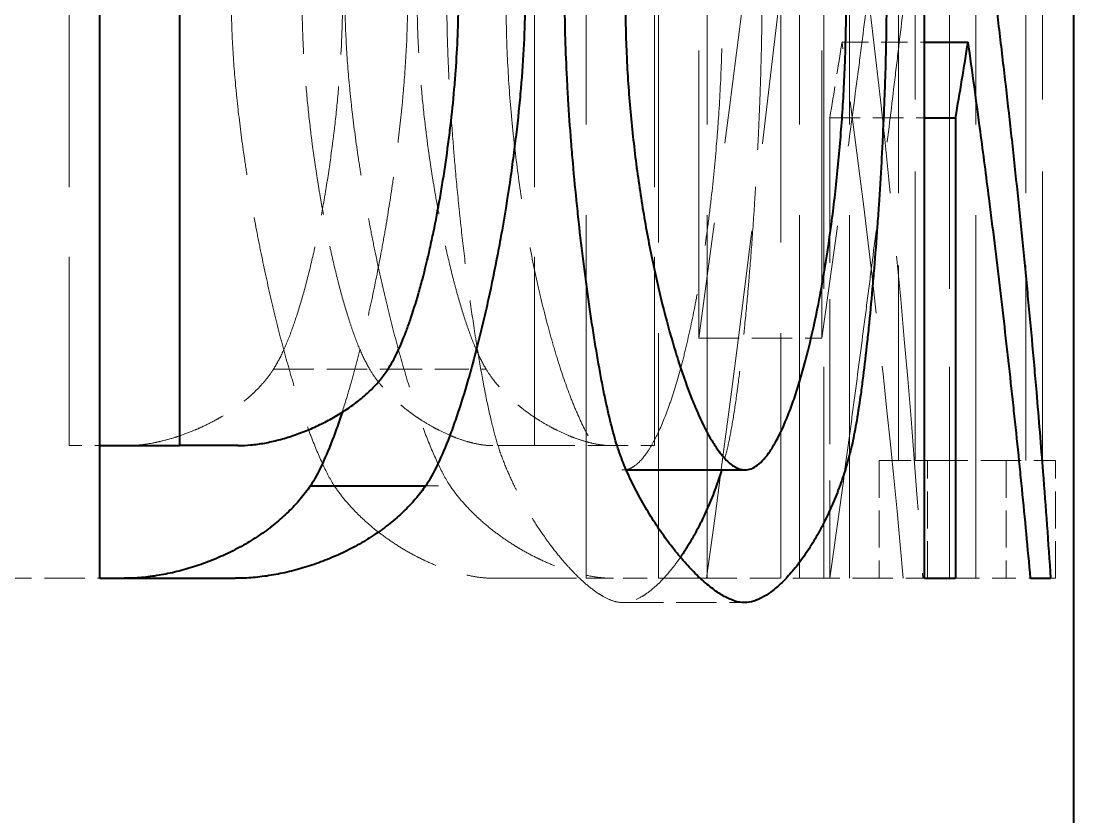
# Model space of a CAD drawing. Header units: millimetres. Extents: x 0 to 51860, y 0 to 5940.
# Drawn here: x 6118.47 to 6126.68, y 1720.34 to 1726.55 of the extents above; entities that cross this region are included whole.
import ezdxf

# ---------------------------------------------------------------- set-up
doc = ezdxf.new("R2010")
doc.units = ezdxf.units.MM
doc.header["$LTSCALE"] = 10
doc.linetypes.add('DASHED', pattern=[0.2067, 0.1654, -0.0413])
doc.layers.add('가려진 것(ISO)', color=2, linetype='DASHED', lineweight=18)
doc.layers.add('가시적인 것(ISO)', color=3, linetype='Continuous', lineweight=40)

msp = doc.modelspace()

# ---------------------------------------------------------------- linework, layer by layer
at = {"layer": '가려진 것(ISO)', "ltscale": 1.714127}
for p, q in [((6122.8762, 1722.2034), (6122.8762, 1731.2034)), ((6123.4399, 1731.2034), (6123.4399, 1722.2034)), ((6123.8193, 1722.2034), (6123.8193, 1731.2034)), ((6124.3944, 1731.2034), (6124.3944, 1722.2034)), ((6124.539, 1722.2034), (6124.539, 1731.2034)), ((6124.9315, 1722.2034), (6124.9315, 1731.2034)), ((6125.9162, 1722.2034), (6125.9162, 1731.2034))]:
    msp.add_line(p, q, dxfattribs=at)
at = {"layer": '가려진 것(ISO)', "ltscale": 1.357112}
for p, q in [((6123.7544, 1724.0778), (6123.7544, 1731.2034)), ((6124.7153, 1724.0778), (6124.7153, 1731.2034))]:
    msp.add_line(p, q, dxfattribs=at)
at = {"layer": '가려진 것(ISO)', "ltscale": 1.364058}
for p, q in [((6125.3123, 1730.2844), (6125.3123, 1723.1223)), ((6125.4416, 1723.1223), (6125.4416, 1730.2844)), ((6126.3048, 1730.2844), (6126.3048, 1723.1223)), ((6126.4368, 1723.1223), (6126.4368, 1730.2844))]:
    msp.add_line(p, q, dxfattribs=at)
at = {"layer": '가려진 것(ISO)', "ltscale": 1.319605}
for p, q in [((6118.842, 1730.1677), (6118.842, 1723.239)), ((6122.4732, 1730.1677), (6122.4732, 1723.239)), ((6123.4081, 1730.1677), (6123.4081, 1723.239))]:
    msp.add_line(p, q, dxfattribs=at)
at = {"layer": '가려진 것(ISO)', "ltscale": 1.477969}
for p, q in [((6124.7294, 1729.9635), (6124.7294, 1722.2034)), ((6125.7101, 1729.9635), (6125.7101, 1722.2034))]:
    msp.add_line(p, q, dxfattribs=at)
at = {"layer": '가려진 것(ISO)', "ltscale": 0.124602}
msp.add_line((6124.8718, 1726.3898), (6125.5158, 1726.3898), dxfattribs=at)
at = {"layer": '가려진 것(ISO)', "ltscale": 0.684757}
msp.add_line((6124.7763, 1725.799), (6124.7763, 1722.2034), dxfattribs=at)
at = {"layer": '가려진 것(ISO)', "ltscale": 0.143387}
msp.add_line((6124.7763, 1725.799), (6125.5158, 1725.799), dxfattribs=at)
at = {"layer": '가려진 것(ISO)', "ltscale": 0.19037}
for p, q in [((6123.7544, 1724.0778), (6124.7153, 1724.0778)), ((6120.437, 1723.8371), (6121.3305, 1723.8371)), ((6122.4732, 1723.239), (6123.4081, 1723.239)), ((6125.5394, 1723.1223), (6126.5366, 1723.1223)), ((6118.2342, 1722.2034), (6119.0831, 1722.2034)), ((6124.539, 1722.2034), (6125.5158, 1722.2034)), ((6123.1633, 1722.0138), (6124.1122, 1722.0138))]:
    msp.add_line(p, q, dxfattribs=at)
at = {"layer": '가려진 것(ISO)', "ltscale": 0.160193}
msp.add_line((6121.3305, 1723.8371), (6122.0953, 1723.8371), dxfattribs=at)
at = {"layer": '가려진 것(ISO)', "ltscale": 0.053209}
msp.add_line((6118.842, 1723.239), (6119.0831, 1723.239), dxfattribs=at)
at = {"layer": '가려진 것(ISO)', "ltscale": 0.170091}
msp.add_line((6122.4732, 1723.239), (6122.1485, 1723.239), dxfattribs=at)
at = {"layer": '가려진 것(ISO)', "ltscale": 0.174935}
for p, q in [((6125.1626, 1723.1223), (6125.1626, 1722.2034)), ((6125.5394, 1722.2034), (6125.5394, 1723.1223)), ((6126.152, 1723.1223), (6126.152, 1722.2034)), ((6126.5366, 1722.2034), (6126.5366, 1723.1223))]:
    msp.add_line(p, q, dxfattribs=at)
at = {"layer": '가려진 것(ISO)', "ltscale": 0.21366}
for p, q in [((6125.3123, 1723.1223), (6125.1626, 1723.1223)), ((6125.5394, 1723.1223), (6125.4416, 1723.1223))]:
    msp.add_line(p, q, dxfattribs=at)
at = {"layer": '가려진 것(ISO)', "ltscale": 0.024719}
msp.add_line((6125.3123, 1723.1223), (6125.4416, 1723.1223), dxfattribs=at)
at = {"layer": '가려진 것(ISO)', "ltscale": 0.004635}
msp.add_line((6123.1656, 1723.0494), (6123.1891, 1723.0494), dxfattribs=at)
at = {"layer": '가려진 것(ISO)', "ltscale": 0.039934}
msp.add_line((6121.6246, 1722.9254), (6121.8144, 1722.9254), dxfattribs=at)
at = {"layer": '가려진 것(ISO)', "ltscale": 0.386574}
msp.add_line((6122.1618, 1722.2034), (6122.8762, 1722.2034), dxfattribs=at)
at = {"layer": '가려진 것(ISO)', "ltscale": 0.113745}
msp.add_line((6122.8762, 1722.2034), (6123.4399, 1722.2034), dxfattribs=at)
at = {"layer": '가려진 것(ISO)', "ltscale": 0.250421}
msp.add_line((6123.4399, 1722.2034), (6123.8153, 1722.2034), dxfattribs=at)
at = {"layer": '가려진 것(ISO)', "ltscale": 0.143162}
msp.add_line((6123.8153, 1722.2034), (6124.539, 1722.2034), dxfattribs=at)
at = {"layer": '가려진 것(ISO)', "ltscale": 0.112081}
msp.add_line((6125.7579, 1722.2034), (6126.3429, 1722.2034), dxfattribs=at)
at = {"layer": '가려진 것(ISO)', "ltscale": 0.007082}
msp.add_line((6126.499, 1722.2034), (6126.5366, 1722.2034), dxfattribs=at)
at = {"layer": '가려진 것(ISO)', "ltscale": 0.149135}
msp.add_ellipse((6012.6252, 1726.0944), major_axis=(111.6771, 23.7974), ratio=0.740887, start_param=5.999697, end_param=6.006559, dxfattribs=at)
at = {"layer": '가려진 것(ISO)', "ltscale": 1.516449}
msp.add_open_spline([(6124.6143, 1731.2034), (6124.3692, 1728.8282), (6124.0823, 1726.453), (6123.7544, 1724.0778)], degree=3, dxfattribs=at)
at = {"layer": '가려진 것(ISO)', "ltscale": 1.522627}
msp.add_open_spline([(6125.5927, 1731.2034), (6125.5718, 1731.0055), (6125.5296, 1730.6096), (6125.4753, 1730.1147), (6125.4198, 1729.6199), (6125.3746, 1729.224), (6125.317, 1728.7292), (6125.27, 1728.3333), (6125.2101, 1727.8385), (6125.1614, 1727.4426), (6125.0993, 1726.9478), (6125.0488, 1726.5519), (6124.9717, 1725.9581), (6124.8666, 1725.1664), (6124.7711, 1724.4736), (6124.7153, 1724.0778)], degree=3, knots=[0, 0, 0, 0, 0.0666216, 0.1332431, 0.1665539, 0.2331755, 0.2664863, 0.3331078, 0.3664186, 0.4330402, 0.466351, 0.5329725, 0.5662833, 0.6662157, 0.7994588, 0.7994588, 0.7994588, 0.7994588], dxfattribs=at)
at = {"layer": '가려진 것(ISO)', "ltscale": 1.654386}
msp.add_open_spline([(6123.8153, 1722.2034), (6124.1699, 1724.7901), (6124.475, 1727.3768), (6124.7294, 1729.9635)], degree=3, dxfattribs=at)
at = {"layer": '가려진 것(ISO)', "ltscale": 1.66122}
msp.add_open_spline([(6124.7774, 1722.2034), (6124.8051, 1722.4011), (6124.8598, 1722.7965), (6124.9267, 1723.2908), (6124.9925, 1723.7851), (6125.0443, 1724.1805), (6125.1079, 1724.6748), (6125.1578, 1725.0702), (6125.2192, 1725.5645), (6125.2674, 1725.9599), (6125.3265, 1726.4542), (6125.3729, 1726.8496), (6125.4298, 1727.3438), (6125.4744, 1727.7393), (6125.5369, 1728.3049), (6125.6132, 1729.0134), (6125.676, 1729.623), (6125.7101, 1729.9635)], degree=3, knots=[0, 0, 0, 0, 0.0666667, 0.1333333, 0.1666667, 0.2333333, 0.2666667, 0.3333333, 0.3666667, 0.4333333, 0.4666667, 0.5333333, 0.5666667, 0.6333333, 0.6666667, 0.7574077, 0.872223, 0.872223, 0.872223, 0.872223], dxfattribs=at)
at = {"layer": '가려진 것(ISO)', "ltscale": 1.201057}
msp.add_open_spline([(6125.0228, 1727.1847), (6125.2328, 1725.5243), (6125.3929, 1723.8638), (6125.5026, 1722.2034)], degree=3, dxfattribs=at)
at = {"layer": '가려진 것(ISO)', "ltscale": 0.816362}
msp.add_open_spline([(6120.1084, 1726.6961), (6120.1084, 1726.5934), (6120.1116, 1726.4854), (6120.1175, 1726.3736), (6120.1235, 1726.2617), (6120.1323, 1726.1458), (6120.1436, 1726.0273), (6120.1493, 1725.968), (6120.1556, 1725.9081), (6120.1624, 1725.8476), (6120.1762, 1725.7267), (6120.1923, 1725.6038), (6120.2104, 1725.48), (6120.2195, 1725.4181), (6120.229, 1725.356), (6120.239, 1725.2939), (6120.2591, 1725.1696), (6120.281, 1725.0452), (6120.3044, 1724.9219), (6120.3161, 1724.8602), (6120.3282, 1724.7988), (6120.3406, 1724.7378), (6120.3655, 1724.6159), (6120.3917, 1724.4957), (6120.419, 1724.3785), (6120.4326, 1724.3199), (6120.4465, 1724.262), (6120.4606, 1724.2051), (6120.4888, 1724.0912), (6120.5179, 1723.9809), (6120.5476, 1723.8755), (6120.5624, 1723.8227), (6120.5774, 1723.7713), (6120.5924, 1723.7211), (6120.6226, 1723.6209), (6120.6531, 1723.5262), (6120.6838, 1723.4383), (6120.6991, 1723.3943), (6120.7145, 1723.352), (6120.7298, 1723.3116), (6120.7605, 1723.2308), (6120.7911, 1723.1573), (6120.8215, 1723.0925), (6120.8518, 1723.0277), (6120.8818, 1722.9716), (6120.9112, 1722.9254)], degree=3, knots=[0, 0, 0, 0, 0.083333, 0.083333, 0.083333, 0.166667, 0.166667, 0.166667, 0.208333, 0.208333, 0.208333, 0.291667, 0.291667, 0.291667, 0.333333, 0.333333, 0.333333, 0.416667, 0.416667, 0.416667, 0.458333, 0.458333, 0.458333, 0.541667, 0.541667, 0.541667, 0.583333, 0.583333, 0.583333, 0.666667, 0.666667, 0.666667, 0.708333, 0.708333, 0.708333, 0.791667, 0.791667, 0.791667, 0.833333, 0.833333, 0.833333, 0.916667, 0.916667, 0.916667, 1, 1, 1, 1], dxfattribs=at)
at = {"layer": '가려진 것(ISO)', "ltscale": 0.61177}
for points in [[(6120.437, 1723.8371), (6120.46, 1723.8723), (6120.5058, 1723.9564), (6120.562, 1724.0916), (6120.6167, 1724.2465), (6120.6591, 1724.385), (6120.7099, 1724.5735), (6120.7484, 1724.7354), (6120.7935, 1724.9489), (6120.8269, 1725.1274), (6120.8647, 1725.3572), (6120.8917, 1725.5452), (6120.9207, 1725.7827), (6120.94, 1725.9735), (6120.9586, 1726.2101), (6120.9715, 1726.4433), (6120.9752, 1726.6232), (6120.9752, 1726.7107)], [(6121.1865, 1723.8371), (6121.1652, 1723.8723), (6121.1223, 1723.9564), (6121.069, 1724.0916), (6121.0167, 1724.2465), (6120.9757, 1724.385), (6120.9263, 1724.5735), (6120.8884, 1724.7354), (6120.8437, 1724.9489), (6120.8104, 1725.1274), (6120.7723, 1725.3572), (6120.745, 1725.5452), (6120.7155, 1725.7827), (6120.6958, 1725.9735), (6120.6766, 1726.2101), (6120.6634, 1726.4433), (6120.6596, 1726.6232), (6120.6596, 1726.7107)]]:
    msp.add_open_spline(points, degree=3, knots=[0, 0, 0, 0, 0.083333, 0.166667, 0.208333, 0.291667, 0.333333, 0.416667, 0.458333, 0.541667, 0.583333, 0.666667, 0.708333, 0.791667, 0.833333, 0.916667, 1, 1, 1, 1], dxfattribs=at)
at = {"layer": '가려진 것(ISO)', "ltscale": 0.661583}
msp.add_open_spline([(6121.4827, 1726.6961), (6121.4827, 1726.5934), (6121.48, 1726.4854), (6121.4748, 1726.3736), (6121.4695, 1726.2617), (6121.4618, 1726.1458), (6121.4518, 1726.0273), (6121.4469, 1725.968), (6121.4413, 1725.9081), (6121.4353, 1725.8476), (6121.4231, 1725.7267), (6121.4089, 1725.6038), (6121.3927, 1725.48), (6121.3847, 1725.4181), (6121.3761, 1725.356), (6121.3671, 1725.2939), (6121.3492, 1725.1696), (6121.3295, 1725.0452), (6121.3082, 1724.9219), (6121.2976, 1724.8602), (6121.2866, 1724.7988), (6121.2753, 1724.7378), (6121.2526, 1724.6159), (6121.2285, 1724.4957), (6121.2032, 1724.3785), (6121.1906, 1724.3199), (6121.1777, 1724.262), (6121.1645, 1724.2051), (6121.1382, 1724.0912), (6121.1108, 1723.9809), (6121.0826, 1723.8755), (6121.0686, 1723.8227), (6121.0543, 1723.7713), (6121.0399, 1723.7211), (6121.0175, 1723.6435), (6120.9948, 1723.5692), (6120.9718, 1723.4988)], degree=3, knots=[0, 0, 0, 0, 0.0833333, 0.0833333, 0.0833333, 0.1666667, 0.1666667, 0.1666667, 0.2083333, 0.2083333, 0.2083333, 0.2916667, 0.2916667, 0.2916667, 0.3333333, 0.3333333, 0.3333333, 0.4166667, 0.4166667, 0.4166667, 0.4583333, 0.4583333, 0.4583333, 0.5416667, 0.5416667, 0.5416667, 0.5833333, 0.5833333, 0.5833333, 0.6666667, 0.6666667, 0.6666667, 0.7083333, 0.7083333, 0.7083333, 0.7728807, 0.7728807, 0.7728807, 0.7728807], dxfattribs=at)
at = {"layer": '가려진 것(ISO)', "ltscale": 0.819959}
msp.add_open_spline([(6120.9953, 1726.6961), (6120.9953, 1726.5934), (6120.9985, 1726.4854), (6121.0046, 1726.3736), (6121.0107, 1726.2617), (6121.0197, 1726.1458), (6121.0312, 1726.0273), (6121.037, 1725.968), (6121.0434, 1725.9081), (6121.0504, 1725.8476), (6121.0645, 1725.7267), (6121.0809, 1725.6038), (6121.0994, 1725.48), (6121.1086, 1725.4181), (6121.1184, 1725.356), (6121.1286, 1725.2939), (6121.149, 1725.1696), (6121.1714, 1725.0452), (6121.1953, 1724.9219), (6121.2072, 1724.8602), (6121.2196, 1724.7988), (6121.2323, 1724.7378), (6121.2576, 1724.6159), (6121.2844, 1724.4957), (6121.3122, 1724.3785), (6121.3261, 1724.3199), (6121.3403, 1724.262), (6121.3547, 1724.2051), (6121.3834, 1724.0912), (6121.4131, 1723.9809), (6121.4434, 1723.8755), (6121.4585, 1723.8227), (6121.4738, 1723.7713), (6121.4892, 1723.7211), (6121.5199, 1723.6209), (6121.5511, 1723.5262), (6121.5823, 1723.4383), (6121.598, 1723.3943), (6121.6136, 1723.352), (6121.6293, 1723.3116), (6121.6606, 1723.2308), (6121.6919, 1723.1573), (6121.7228, 1723.0925), (6121.7538, 1723.0277), (6121.7844, 1722.9716), (6121.8144, 1722.9254)], degree=3, knots=[0, 0, 0, 0, 0.083333, 0.083333, 0.083333, 0.166667, 0.166667, 0.166667, 0.208333, 0.208333, 0.208333, 0.291667, 0.291667, 0.291667, 0.333333, 0.333333, 0.333333, 0.416667, 0.416667, 0.416667, 0.458333, 0.458333, 0.458333, 0.541667, 0.541667, 0.541667, 0.583333, 0.583333, 0.583333, 0.666667, 0.666667, 0.666667, 0.708333, 0.708333, 0.708333, 0.791667, 0.791667, 0.791667, 0.833333, 0.833333, 0.833333, 0.916667, 0.916667, 0.916667, 1, 1, 1, 1], dxfattribs=at)
at = {"layer": '가려진 것(ISO)', "ltscale": 0.614137}
msp.add_open_spline([(6122.0953, 1723.8371), (6122.0735, 1723.8723), (6122.0516, 1723.9144), (6122.0298, 1723.9624), (6122.008, 1724.0105), (6121.9863, 1724.0646), (6121.9648, 1724.1239), (6121.954, 1724.1536), (6121.9434, 1724.1845), (6121.9328, 1724.2167), (6121.9115, 1724.2811), (6121.8906, 1724.3504), (6121.8702, 1724.4237), (6121.86, 1724.4604), (6121.8499, 1724.4981), (6121.84, 1724.5367), (6121.8201, 1724.614), (6121.8008, 1724.6949), (6121.7822, 1724.7789), (6121.7729, 1724.8208), (6121.7637, 1724.8635), (6121.7548, 1724.9068), (6121.737, 1724.9935), (6121.72, 1725.0827), (6121.704, 1725.1738), (6121.696, 1725.2193), (6121.6882, 1725.2652), (6121.6807, 1725.3116), (6121.6657, 1725.4042), (6121.6518, 1725.4982), (6121.6391, 1725.5929), (6121.6328, 1725.6402), (6121.6267, 1725.6877), (6121.6211, 1725.7353), (6121.6097, 1725.8304), (6121.5996, 1725.9258), (6121.5911, 1726.0207), (6121.5868, 1726.0681), (6121.5829, 1726.1154), (6121.5794, 1726.1625), (6121.5724, 1726.2567), (6121.5669, 1726.35), (6121.5633, 1726.4416), (6121.5596, 1726.5332), (6121.5577, 1726.6232), (6121.5577, 1726.7107)], degree=3, knots=[0, 0, 0, 0, 0.083333, 0.083333, 0.083333, 0.166667, 0.166667, 0.166667, 0.208333, 0.208333, 0.208333, 0.291667, 0.291667, 0.291667, 0.333333, 0.333333, 0.333333, 0.416667, 0.416667, 0.416667, 0.458333, 0.458333, 0.458333, 0.541667, 0.541667, 0.541667, 0.583333, 0.583333, 0.583333, 0.666667, 0.666667, 0.666667, 0.708333, 0.708333, 0.708333, 0.791667, 0.791667, 0.791667, 0.833333, 0.833333, 0.833333, 0.916667, 0.916667, 0.916667, 1, 1, 1, 1], dxfattribs=at)
at = {"layer": '가려진 것(ISO)', "ltscale": 0.698404}
msp.add_open_spline([(6122.188, 1723.239), (6122.1724, 1723.2889), (6122.1566, 1723.3468), (6122.1408, 1723.4117), (6122.125, 1723.4766), (6122.1092, 1723.5485), (6122.0935, 1723.6263), (6122.0856, 1723.6653), (6122.0778, 1723.7057), (6122.07, 1723.7475), (6122.0544, 1723.831), (6122.039, 1723.92), (6122.0239, 1724.0134), (6122.0164, 1724.0601), (6122.0089, 1724.1079), (6122.0015, 1724.1567), (6121.9868, 1724.2542), (6121.9724, 1724.3555), (6121.9585, 1724.4597), (6121.9516, 1724.5118), (6121.9447, 1724.5647), (6121.9381, 1724.618), (6121.9247, 1724.7248), (6121.912, 1724.8338), (6121.8999, 1724.9441), (6121.8939, 1724.9993), (6121.8881, 1725.0548), (6121.8824, 1725.1104), (6121.8711, 1725.2217), (6121.8606, 1725.3337), (6121.851, 1725.4454), (6121.8462, 1725.5013), (6121.8416, 1725.557), (6121.8373, 1725.6126), (6121.8287, 1725.7237), (6121.821, 1725.834), (6121.8145, 1725.9424), (6121.8113, 1725.9965), (6121.8083, 1726.0503), (6121.8056, 1726.1034), (6121.8003, 1726.2096), (6121.7961, 1726.3134), (6121.7933, 1726.4138), (6121.7905, 1726.5141), (6121.789, 1726.611), (6121.789, 1726.7034)], degree=3, knots=[0, 0, 0, 0, 0.083333, 0.083333, 0.083333, 0.166667, 0.166667, 0.166667, 0.208333, 0.208333, 0.208333, 0.291667, 0.291667, 0.291667, 0.333333, 0.333333, 0.333333, 0.416667, 0.416667, 0.416667, 0.458333, 0.458333, 0.458333, 0.541667, 0.541667, 0.541667, 0.583333, 0.583333, 0.583333, 0.666667, 0.666667, 0.666667, 0.708333, 0.708333, 0.708333, 0.791667, 0.791667, 0.791667, 0.833333, 0.833333, 0.833333, 0.916667, 0.916667, 0.916667, 1, 1, 1, 1], dxfattribs=at)
at = {"layer": '가려진 것(ISO)', "ltscale": 0.933334}
msp.add_open_spline([(6122.2512, 1726.7034), (6122.2512, 1726.5557), (6122.2586, 1726.2588), (6122.2846, 1725.8896), (6122.3216, 1725.5263), (6122.3594, 1725.2419), (6122.4154, 1724.8988), (6122.4664, 1724.6358), (6122.5365, 1724.3259), (6122.5971, 1724.0946), (6122.6768, 1723.8308), (6122.7431, 1723.6417), (6122.828, 1723.437), (6122.8967, 1723.3004), (6122.9739, 1723.1811), (6123.025, 1723.1217), (6123.0754, 1723.0797), (6123.117, 1723.0559), (6123.1495, 1723.0494), (6123.1656, 1723.0494)], degree=3, knots=[0, 0, 0, 0, 0.083333, 0.166667, 0.208333, 0.291667, 0.333333, 0.416667, 0.458333, 0.541667, 0.583333, 0.666667, 0.708333, 0.791667, 0.833333, 0.895833, 0.916667, 0.958333, 1, 1, 1, 1], dxfattribs=at)
at = {"layer": '가려진 것(ISO)', "ltscale": 0.932533}
msp.add_open_spline([(6123.1656, 1723.0494), (6123.1816, 1723.0494), (6123.2139, 1723.0559), (6123.2542, 1723.0797), (6123.3025, 1723.1217), (6123.3504, 1723.1811), (6123.4212, 1723.3004), (6123.4824, 1723.437), (6123.5557, 1723.6417), (6123.6115, 1723.8308), (6123.6769, 1724.0946), (6123.7252, 1724.3259), (6123.78, 1724.6358), (6123.8189, 1724.8988), (6123.8609, 1725.2419), (6123.8887, 1725.5263), (6123.9157, 1725.8896), (6123.9344, 1726.2588), (6123.9397, 1726.5557), (6123.9397, 1726.7034)], degree=3, knots=[0, 0, 0, 0, 0.041667, 0.083333, 0.104167, 0.166667, 0.208333, 0.291667, 0.333333, 0.416667, 0.458333, 0.541667, 0.583333, 0.666667, 0.708333, 0.791667, 0.833333, 0.916667, 1, 1, 1, 1], dxfattribs=at)
at = {"layer": '가려진 것(ISO)', "ltscale": 0.698912}
msp.add_open_spline([(6124.2471, 1726.7034), (6124.2471, 1726.6122), (6124.2462, 1726.5163), (6124.2445, 1726.4168), (6124.2428, 1726.3173), (6124.2402, 1726.2142), (6124.2369, 1726.1084), (6124.2353, 1726.0556), (6124.2334, 1726.0021), (6124.2314, 1725.9481), (6124.2273, 1725.84), (6124.2226, 1725.73), (6124.2172, 1725.619), (6124.2145, 1725.5635), (6124.2116, 1725.5077), (6124.2086, 1725.4519), (6124.2025, 1725.3402), (6124.1959, 1725.2281), (6124.1887, 1725.1166), (6124.1851, 1725.0609), (6124.1814, 1725.0053), (6124.1775, 1724.95), (6124.1698, 1724.8395), (6124.1616, 1724.7301), (6124.1529, 1724.623), (6124.1486, 1724.5695), (6124.1441, 1724.5165), (6124.1396, 1724.4642), (6124.1305, 1724.3596), (6124.121, 1724.2578), (6124.1112, 1724.1599), (6124.1063, 1724.1109), (6124.1013, 1724.0629), (6124.0962, 1724.016), (6124.0861, 1723.9223), (6124.0757, 1723.8329), (6124.0651, 1723.749), (6124.0598, 1723.707), (6124.0544, 1723.6664), (6124.049, 1723.6273), (6124.0382, 1723.5492), (6124.0272, 1723.477), (6124.0161, 1723.4119), (6124.0051, 1723.3469), (6123.9939, 1723.2889), (6123.9827, 1723.239)], degree=3, knots=[0, 0, 0, 0, 0.083333, 0.083333, 0.083333, 0.166667, 0.166667, 0.166667, 0.208333, 0.208333, 0.208333, 0.291667, 0.291667, 0.291667, 0.333333, 0.333333, 0.333333, 0.416667, 0.416667, 0.416667, 0.458333, 0.458333, 0.458333, 0.541667, 0.541667, 0.541667, 0.583333, 0.583333, 0.583333, 0.666667, 0.666667, 0.666667, 0.708333, 0.708333, 0.708333, 0.791667, 0.791667, 0.791667, 0.833333, 0.833333, 0.833333, 0.916667, 0.916667, 0.916667, 1, 1, 1, 1], dxfattribs=at)
at = {"layer": '가려진 것(ISO)', "ltscale": 1.006315}
msp.add_open_spline([(6125.3497, 1722.2034), (6125.2252, 1723.5988), (6125.0658, 1724.9943), (6124.8718, 1726.3898)], degree=3, dxfattribs=at)
at = {"layer": '가려진 것(ISO)', "ltscale": 0.483175}
for points in [[(6119.2892, 1723.239), (6119.3212, 1723.239), (6119.3877, 1723.2426), (6119.4754, 1723.2554), (6119.5653, 1723.2741), (6119.6384, 1723.2937), (6119.7303, 1723.3235), (6119.8037, 1723.3516), (6119.894, 1723.3914), (6119.9649, 1723.427), (6120.0504, 1723.4758), (6120.1161, 1723.5181), (6120.1937, 1723.5747), (6120.2518, 1723.6229), (6120.3185, 1723.6862), (6120.3787, 1723.7526), (6120.419, 1723.8085), (6120.437, 1723.8371)], [(6122.1485, 1723.239), (6122.1244, 1723.239), (6122.0738, 1723.2426), (6122.0058, 1723.2554), (6121.9351, 1723.2741), (6121.8768, 1723.2937), (6121.8024, 1723.3235), (6121.7421, 1723.3516), (6121.6667, 1723.3914), (6121.6068, 1723.427), (6121.5333, 1723.4758), (6121.4761, 1723.5181), (6121.4077, 1723.5747), (6121.3558, 1723.6229), (6121.2955, 1723.6862), (6121.2405, 1723.7526), (6121.2032, 1723.8085), (6121.1865, 1723.8371)]]:
    msp.add_open_spline(points, degree=3, knots=[0, 0, 0, 0, 0.083333, 0.166667, 0.208333, 0.291667, 0.333333, 0.416667, 0.458333, 0.541667, 0.583333, 0.666667, 0.708333, 0.791667, 0.833333, 0.916667, 1, 1, 1, 1], dxfattribs=at)
at = {"layer": '가려진 것(ISO)', "ltscale": 0.492251}
msp.add_open_spline([(6123.0768, 1723.239), (6123.0522, 1723.239), (6123.0264, 1723.2408), (6122.9996, 1723.2443), (6122.9728, 1723.2477), (6122.9451, 1723.2528), (6122.9166, 1723.2595), (6122.9024, 1723.2629), (6122.8879, 1723.2666), (6122.8734, 1723.2708), (6122.8442, 1723.279), (6122.8144, 1723.2888), (6122.7843, 1723.3), (6122.7692, 1723.3056), (6122.754, 1723.3116), (6122.7388, 1723.3179), (6122.7083, 1723.3305), (6122.6775, 1723.3446), (6122.6468, 1723.3599), (6122.6314, 1723.3675), (6122.616, 1723.3755), (6122.6007, 1723.3838), (6122.57, 1723.4003), (6122.5394, 1723.4181), (6122.5092, 1723.4371), (6122.4941, 1723.4465), (6122.4791, 1723.4563), (6122.4643, 1723.4663), (6122.4346, 1723.4864), (6122.4054, 1723.5075), (6122.377, 1723.5297), (6122.3629, 1723.5408), (6122.3489, 1723.5521), (6122.3352, 1723.5637), (6122.3077, 1723.5868), (6122.2812, 1723.6108), (6122.256, 1723.6358), (6122.2182, 1723.6731), (6122.1832, 1723.7124), (6122.1521, 1723.7533), (6122.1313, 1723.7806), (6122.1123, 1723.8085), (6122.0953, 1723.8371)], degree=3, knots=[0, 0, 0, 0, 0.083333, 0.083333, 0.083333, 0.166667, 0.166667, 0.166667, 0.208333, 0.208333, 0.208333, 0.291667, 0.291667, 0.291667, 0.333333, 0.333333, 0.333333, 0.416667, 0.416667, 0.416667, 0.458333, 0.458333, 0.458333, 0.541667, 0.541667, 0.541667, 0.583333, 0.583333, 0.583333, 0.666667, 0.666667, 0.666667, 0.708333, 0.708333, 0.708333, 0.791667, 0.791667, 0.791667, 0.916667, 0.916667, 0.916667, 1, 1, 1, 1], dxfattribs=at)
at = {"layer": '가려진 것(ISO)', "ltscale": 0.602458}
msp.add_open_spline([(6123.1633, 1722.0138), (6123.1398, 1722.0138), (6123.115, 1722.0181), (6123.0631, 1722.0345), (6123.036, 1722.0467), (6122.9941, 1722.0704), (6122.9799, 1722.0791), (6122.9367, 1722.108), (6122.9072, 1722.1306), (6122.8622, 1722.169), (6122.8471, 1722.1826), (6122.8014, 1722.2255), (6122.7705, 1722.2569), (6122.7242, 1722.3077), (6122.7087, 1722.3252), (6122.6623, 1722.3796), (6122.6315, 1722.4181), (6122.5858, 1722.4788), (6122.5707, 1722.4995), (6122.5256, 1722.5629), (6122.4961, 1722.607), (6122.4532, 1722.675), (6122.4391, 1722.6981), (6122.3976, 1722.768), (6122.371, 1722.8159), (6122.3332, 1722.8889), (6122.3209, 1722.9134), (6122.2852, 1722.9875), (6122.263, 1723.0375), (6122.2225, 1723.138), (6122.2041, 1723.1886), (6122.188, 1723.239)], degree=3, knots=[0, 0, 0, 0, 0.083333, 0.083333, 0.166667, 0.166667, 0.208333, 0.208333, 0.291667, 0.291667, 0.333333, 0.333333, 0.416667, 0.416667, 0.458333, 0.458333, 0.541667, 0.541667, 0.583333, 0.583333, 0.666667, 0.666667, 0.708333, 0.708333, 0.791667, 0.791667, 0.833333, 0.833333, 0.916667, 0.916667, 1, 1, 1, 1], dxfattribs=at)
at = {"layer": '가려진 것(ISO)', "ltscale": 0.051297}
msp.add_open_spline([(6123.9827, 1723.239), (6123.971, 1723.1868), (6123.9575, 1723.1347), (6123.9393, 1723.0719), (6123.9359, 1723.0606), (6123.9325, 1723.0494)], degree=3, knots=[0, 0, 0, 0, 0.0833333, 0.0833333, 0.1015719, 0.1015719, 0.1015719, 0.1015719], dxfattribs=at)
at = {"layer": '가려진 것(ISO)', "ltscale": 0.616845}
msp.add_open_spline([(6120.9112, 1722.9254), (6120.9352, 1722.8896), (6120.9613, 1722.8547), (6121.0169, 1722.787), (6121.0464, 1722.7542), (6121.0928, 1722.7067), (6121.1086, 1722.6912), (6121.1571, 1722.6454), (6121.1906, 1722.6161), (6121.2425, 1722.5741), (6121.26, 1722.5604), (6121.3133, 1722.5202), (6121.3496, 1722.4948), (6121.4051, 1722.4588), (6121.4237, 1722.4471), (6121.4798, 1722.4132), (6121.5177, 1722.3921), (6121.5748, 1722.3627), (6121.5939, 1722.3533), (6121.6512, 1722.3262), (6121.6895, 1722.3097), (6121.7466, 1722.2876), (6121.7656, 1722.2806), (6121.8224, 1722.2609), (6121.8599, 1722.2496), (6121.9155, 1722.2352), (6121.9339, 1722.2309), (6121.9886, 1722.2192), (6122.0244, 1722.2133), (6122.0944, 1722.2054), (6122.1286, 1722.2034), (6122.1618, 1722.2034)], degree=3, knots=[0, 0, 0, 0, 0.083333, 0.083333, 0.166667, 0.166667, 0.208333, 0.208333, 0.291667, 0.291667, 0.333333, 0.333333, 0.416667, 0.416667, 0.458333, 0.458333, 0.541667, 0.541667, 0.583333, 0.583333, 0.666667, 0.666667, 0.708333, 0.708333, 0.791667, 0.791667, 0.833333, 0.833333, 0.916667, 0.916667, 1, 1, 1, 1], dxfattribs=at)
at = {"layer": '가려진 것(ISO)', "ltscale": 0.628516}
msp.add_open_spline([(6121.8144, 1722.9254), (6121.8389, 1722.8896), (6121.8655, 1722.8547), (6121.8939, 1722.8208), (6121.9222, 1722.787), (6121.9523, 1722.7542), (6121.9839, 1722.7225), (6121.9997, 1722.7067), (6122.0158, 1722.6912), (6122.0323, 1722.6759), (6122.0652, 1722.6454), (6122.0995, 1722.6161), (6122.1348, 1722.5881), (6122.1524, 1722.5741), (6122.1703, 1722.5604), (6122.1884, 1722.547), (6122.2246, 1722.5202), (6122.2617, 1722.4948), (6122.2994, 1722.4708), (6122.3183, 1722.4588), (6122.3373, 1722.4471), (6122.3564, 1722.4358), (6122.3946, 1722.4132), (6122.4332, 1722.3921), (6122.4721, 1722.3725), (6122.4915, 1722.3627), (6122.511, 1722.3533), (6122.5305, 1722.3443), (6122.5694, 1722.3262), (6122.6085, 1722.3097), (6122.6473, 1722.295), (6122.6668, 1722.2876), (6122.6862, 1722.2806), (6122.7055, 1722.274), (6122.7441, 1722.2609), (6122.7824, 1722.2496), (6122.8202, 1722.24), (6122.8391, 1722.2352), (6122.8578, 1722.2309), (6122.8764, 1722.227), (6122.9136, 1722.2192), (6122.9502, 1722.2133), (6122.9859, 1722.2094), (6123.0216, 1722.2054), (6123.0565, 1722.2034), (6123.0903, 1722.2034)], degree=3, knots=[0, 0, 0, 0, 0.083333, 0.083333, 0.083333, 0.166667, 0.166667, 0.166667, 0.208333, 0.208333, 0.208333, 0.291667, 0.291667, 0.291667, 0.333333, 0.333333, 0.333333, 0.416667, 0.416667, 0.416667, 0.458333, 0.458333, 0.458333, 0.541667, 0.541667, 0.541667, 0.583333, 0.583333, 0.583333, 0.666667, 0.666667, 0.666667, 0.708333, 0.708333, 0.708333, 0.791667, 0.791667, 0.791667, 0.833333, 0.833333, 0.833333, 0.916667, 0.916667, 0.916667, 1, 1, 1, 1], dxfattribs=at)
at = {"layer": '가려진 것(ISO)', "ltscale": 0.292888}
msp.add_open_spline([(6123.6115, 1722.368), (6123.6039, 1722.3571), (6123.5963, 1722.3464), (6123.5757, 1722.318), (6123.5626, 1722.3007), (6123.523, 1722.2508), (6123.4964, 1722.22), (6123.4563, 1722.1781), (6123.4429, 1722.1648), (6123.4027, 1722.1272), (6123.3761, 1722.1052), (6123.3366, 1722.0771), (6123.3235, 1722.0686), (6123.2846, 1722.0457), (6123.2592, 1722.0339), (6123.2099, 1722.0179), (6123.1861, 1722.0138), (6123.1633, 1722.0138)], degree=3, knots=[0.5171595, 0.5171595, 0.5171595, 0.5171595, 0.5416667, 0.5416667, 0.5833333, 0.5833333, 0.6666667, 0.6666667, 0.7083333, 0.7083333, 0.7916667, 0.7916667, 0.8333333, 0.8333333, 0.9166667, 0.9166667, 1, 1, 1, 1], dxfattribs=at)
at = {"layer": '가시적인 것(ISO)'}
for p, q in [((6126.6812, 1711.7463), (6126.6812, 1745.7463)), ((6119.0831, 1722.2034), (6119.0831, 1731.2034)), ((6125.5158, 1722.2034), (6125.5158, 1731.2034)), ((6119.7032, 1730.1677), (6119.7032, 1723.239)), ((6125.5158, 1726.3898), (6125.8554, 1726.3898)), ((6125.5158, 1725.799), (6125.7579, 1725.799)), ((6125.7579, 1725.799), (6125.7579, 1722.2034)), ((6119.0831, 1723.239), (6119.7032, 1723.239)), ((6120.1595, 1723.239), (6119.7032, 1723.239)), ((6123.1891, 1723.0494), (6124.1145, 1723.0494)), ((6120.7251, 1722.9254), (6121.6246, 1722.9254)), ((6119.0831, 1722.2034), (6120.1415, 1722.2034)), ((6125.5158, 1722.2034), (6125.7579, 1722.2034)), ((6126.3429, 1722.2034), (6126.499, 1722.2034))]:
    msp.add_line(p, q, dxfattribs=at)
msp.add_ellipse((6013.894, 1726.0944), major_axis=(111.4876, 23.2844), ratio=0.734418, start_param=6.002652, end_param=6.009591, dxfattribs=at)
for points, knots in [([(6126.0095, 1727.1847), (6126.0273, 1727.0464), (6126.0623, 1726.7696), (6126.1043, 1726.4237), (6126.145, 1726.0778), (6126.1764, 1725.801), (6126.2144, 1725.4551), (6126.2438, 1725.1784), (6126.2791, 1724.8324), (6126.3063, 1724.5557), (6126.339, 1724.2098), (6126.364, 1723.933), (6126.4, 1723.5179), (6126.4452, 1722.9644), (6126.4803, 1722.4801), (6126.499, 1722.2034)], [0, 0, 0, 0, 0.0529561, 0.1059121, 0.1323901, 0.1853462, 0.2118242, 0.2647803, 0.2912583, 0.3442143, 0.3706924, 0.4236484, 0.4501265, 0.5295605, 0.6354726, 0.6354726, 0.6354726, 0.6354726]), ([(6121.3305, 1723.8371), (6121.354, 1723.8723), (6121.3774, 1723.9144), (6121.4005, 1723.9624), (6121.4237, 1724.0105), (6121.4466, 1724.0646), (6121.4692, 1724.1239), (6121.4804, 1724.1536), (6121.4916, 1724.1845), (6121.5026, 1724.2167), (6121.5247, 1724.2811), (6121.5464, 1724.3504), (6121.5674, 1724.4237), (6121.5779, 1724.4604), (6121.5883, 1724.4981), (6121.5984, 1724.5367), (6121.6188, 1724.614), (6121.6385, 1724.6949), (6121.6573, 1724.7789), (6121.6667, 1724.8208), (6121.6759, 1724.8635), (6121.6849, 1724.9068), (6121.7028, 1724.9935), (6121.7198, 1725.0827), (6121.7358, 1725.1738), (6121.7438, 1725.2193), (6121.7515, 1725.2652), (6121.759, 1725.3116), (6121.7738, 1725.4042), (6121.7876, 1725.4982), (6121.8001, 1725.5929), (6121.8063, 1725.6402), (6121.8122, 1725.6877), (6121.8178, 1725.7353), (6121.829, 1725.8304), (6121.8388, 1725.9258), (6121.8472, 1726.0207), (6121.8514, 1726.0681), (6121.8552, 1726.1154), (6121.8586, 1726.1625), (6121.8654, 1726.2567), (6121.8707, 1726.35), (6121.8742, 1726.4416), (6121.8778, 1726.5332), (6121.8797, 1726.6232), (6121.8797, 1726.7107)], [0, 0, 0, 0, 0.083333, 0.083333, 0.083333, 0.166667, 0.166667, 0.166667, 0.208333, 0.208333, 0.208333, 0.291667, 0.291667, 0.291667, 0.333333, 0.333333, 0.333333, 0.416667, 0.416667, 0.416667, 0.458333, 0.458333, 0.458333, 0.541667, 0.541667, 0.541667, 0.583333, 0.583333, 0.583333, 0.666667, 0.666667, 0.666667, 0.708333, 0.708333, 0.708333, 0.791667, 0.791667, 0.791667, 0.833333, 0.833333, 0.833333, 0.916667, 0.916667, 0.916667, 1, 1, 1, 1]), ([(6122.3975, 1726.6961), (6122.3975, 1726.5934), (6122.3947, 1726.4854), (6122.3894, 1726.3736), (6122.384, 1726.2617), (6122.3762, 1726.1458), (6122.366, 1726.0273), (6122.3609, 1725.968), (6122.3553, 1725.9081), (6122.3491, 1725.8476), (6122.3367, 1725.7267), (6122.3221, 1725.6038), (6122.3057, 1725.48), (6122.2974, 1725.4181), (6122.2887, 1725.356), (6122.2796, 1725.2939), (6122.2613, 1725.1696), (6122.2411, 1725.0452), (6122.2195, 1724.9219), (6122.2086, 1724.8602), (6122.1974, 1724.7988), (6122.1858, 1724.7378), (6122.1627, 1724.6159), (6122.1381, 1724.4957), (6122.1123, 1724.3785), (6122.0994, 1724.3199), (6122.0863, 1724.262), (6122.0728, 1724.2051), (6122.0459, 1724.0912), (6122.018, 1723.9809), (6121.9893, 1723.8755), (6121.9749, 1723.8227), (6121.9604, 1723.7713), (6121.9457, 1723.7211), (6121.9162, 1723.6209), (6121.8861, 1723.5262), (6121.8557, 1723.4383), (6121.8404, 1723.3943), (6121.8251, 1723.352), (6121.8097, 1723.3116), (6121.7789, 1723.2308), (6121.7479, 1723.1573), (6121.717, 1723.0925), (6121.686, 1723.0277), (6121.6551, 1722.9716), (6121.6246, 1722.9254)], [0, 0, 0, 0, 0.083333, 0.083333, 0.083333, 0.166667, 0.166667, 0.166667, 0.208333, 0.208333, 0.208333, 0.291667, 0.291667, 0.291667, 0.333333, 0.333333, 0.333333, 0.416667, 0.416667, 0.416667, 0.458333, 0.458333, 0.458333, 0.541667, 0.541667, 0.541667, 0.583333, 0.583333, 0.583333, 0.666667, 0.666667, 0.666667, 0.708333, 0.708333, 0.708333, 0.791667, 0.791667, 0.791667, 0.833333, 0.833333, 0.833333, 0.916667, 0.916667, 0.916667, 1, 1, 1, 1]), ([(6123.1171, 1723.239), (6123.1012, 1723.2889), (6123.0851, 1723.3468), (6123.0689, 1723.4117), (6123.0528, 1723.4766), (6123.0367, 1723.5485), (6123.0206, 1723.6263), (6123.0126, 1723.6653), (6123.0046, 1723.7057), (6122.9967, 1723.7475), (6122.9808, 1723.831), (6122.9651, 1723.92), (6122.9497, 1724.0134), (6122.942, 1724.0601), (6122.9344, 1724.1079), (6122.9268, 1724.1567), (6122.9118, 1724.2542), (6122.8971, 1724.3555), (6122.8829, 1724.4597), (6122.8759, 1724.5118), (6122.8689, 1724.5647), (6122.8621, 1724.618), (6122.8485, 1724.7248), (6122.8355, 1724.8338), (6122.8232, 1724.9441), (6122.817, 1724.9993), (6122.8111, 1725.0548), (6122.8053, 1725.1104), (6122.7938, 1725.2217), (6122.783, 1725.3337), (6122.7733, 1725.4454), (6122.7684, 1725.5013), (6122.7637, 1725.557), (6122.7593, 1725.6126), (6122.7505, 1725.7237), (6122.7427, 1725.834), (6122.736, 1725.9424), (6122.7327, 1725.9965), (6122.7297, 1726.0503), (6122.727, 1726.1034), (6122.7215, 1726.2096), (6122.7173, 1726.3134), (6122.7144, 1726.4138), (6122.7115, 1726.5141), (6122.71, 1726.611), (6122.71, 1726.7034)], [0, 0, 0, 0, 0.083333, 0.083333, 0.083333, 0.166667, 0.166667, 0.166667, 0.208333, 0.208333, 0.208333, 0.291667, 0.291667, 0.291667, 0.333333, 0.333333, 0.333333, 0.416667, 0.416667, 0.416667, 0.458333, 0.458333, 0.458333, 0.541667, 0.541667, 0.541667, 0.583333, 0.583333, 0.583333, 0.666667, 0.666667, 0.666667, 0.708333, 0.708333, 0.708333, 0.791667, 0.791667, 0.791667, 0.833333, 0.833333, 0.833333, 0.916667, 0.916667, 0.916667, 1, 1, 1, 1]), ([(6123.1816, 1726.7034), (6123.1816, 1726.5557), (6123.1854, 1726.4072), (6123.1926, 1726.2592), (6123.1998, 1726.1111), (6123.2104, 1725.9635), (6123.224, 1725.8173), (6123.2308, 1725.7443), (6123.2383, 1725.6716), (6123.2466, 1725.5995), (6123.2631, 1725.4552), (6123.2824, 1725.313), (6123.304, 1725.1741), (6123.3148, 1725.1047), (6123.3262, 1725.036), (6123.3382, 1724.9684), (6123.3621, 1724.833), (6123.3881, 1724.7016), (6123.4159, 1724.5751), (6123.4298, 1724.5118), (6123.4441, 1724.4498), (6123.4588, 1724.3893), (6123.4882, 1724.2681), (6123.5191, 1724.1524), (6123.551, 1724.0436), (6123.567, 1723.9891), (6123.5833, 1723.9364), (6123.5998, 1723.8854), (6123.6327, 1723.7836), (6123.6666, 1723.689), (6123.7009, 1723.6029), (6123.7181, 1723.5598), (6123.7354, 1723.5189), (6123.7528, 1723.4802), (6123.7876, 1723.4029), (6123.8227, 1723.3346), (6123.8577, 1723.2764), (6123.8752, 1723.2474), (6123.8927, 1723.2208), (6123.9102, 1723.197), (6123.9364, 1723.1613), (6123.9624, 1723.1316), (6123.9882, 1723.1084), (6124.014, 1723.0853), (6124.0396, 1723.0687), (6124.0647, 1723.0591), (6124.0815, 1723.0527), (6124.0981, 1723.0494), (6124.1145, 1723.0494)], [0, 0, 0, 0, 0.083333, 0.083333, 0.083333, 0.166667, 0.166667, 0.166667, 0.208333, 0.208333, 0.208333, 0.291667, 0.291667, 0.291667, 0.333333, 0.333333, 0.333333, 0.416667, 0.416667, 0.416667, 0.458333, 0.458333, 0.458333, 0.541667, 0.541667, 0.541667, 0.583333, 0.583333, 0.583333, 0.666667, 0.666667, 0.666667, 0.708333, 0.708333, 0.708333, 0.791667, 0.791667, 0.791667, 0.833333, 0.833333, 0.833333, 0.895833, 0.895833, 0.895833, 0.958333, 0.958333, 0.958333, 1, 1, 1, 1]), ([(6124.1145, 1723.0494), (6124.1309, 1723.0494), (6124.1473, 1723.0527), (6124.1638, 1723.0591), (6124.1802, 1723.0655), (6124.1967, 1723.075), (6124.2131, 1723.0875), (6124.246, 1723.1124), (6124.2787, 1723.1493), (6124.311, 1723.197), (6124.3272, 1723.2208), (6124.3432, 1723.2474), (6124.3591, 1723.2764), (6124.3909, 1723.3346), (6124.4221, 1723.4029), (6124.4525, 1723.4802), (6124.4677, 1723.5189), (6124.4826, 1723.5598), (6124.4974, 1723.6029), (6124.5268, 1723.689), (6124.5553, 1723.7836), (6124.5826, 1723.8854), (6124.5962, 1723.9364), (6124.6095, 1723.9891), (6124.6225, 1724.0436), (6124.6485, 1724.1524), (6124.6732, 1724.2681), (6124.6963, 1724.3893), (6124.7078, 1724.4498), (6124.719, 1724.5118), (6124.7298, 1724.5751), (6124.7513, 1724.7016), (6124.7712, 1724.833), (6124.7892, 1724.9684), (6124.7983, 1725.036), (6124.8068, 1725.1047), (6124.8149, 1725.1741), (6124.831, 1725.313), (6124.8452, 1725.4552), (6124.8573, 1725.5995), (6124.8633, 1725.6716), (6124.8688, 1725.7443), (6124.8738, 1725.8173), (6124.8837, 1725.9635), (6124.8913, 1726.1111), (6124.8965, 1726.2592), (6124.9016, 1726.4072), (6124.9043, 1726.5557), (6124.9043, 1726.7034)], [0, 0, 0, 0, 0.041667, 0.041667, 0.041667, 0.083333, 0.083333, 0.083333, 0.166667, 0.166667, 0.166667, 0.208333, 0.208333, 0.208333, 0.291667, 0.291667, 0.291667, 0.333333, 0.333333, 0.333333, 0.416667, 0.416667, 0.416667, 0.458333, 0.458333, 0.458333, 0.541667, 0.541667, 0.541667, 0.583333, 0.583333, 0.583333, 0.666667, 0.666667, 0.666667, 0.708333, 0.708333, 0.708333, 0.791667, 0.791667, 0.791667, 0.833333, 0.833333, 0.833333, 0.916667, 0.916667, 0.916667, 1, 1, 1, 1]), ([(6125.218, 1726.7034), (6125.218, 1726.6122), (6125.2171, 1726.5163), (6125.2153, 1726.4168), (6125.2136, 1726.3173), (6125.211, 1726.2142), (6125.2076, 1726.1084), (6125.2059, 1726.0556), (6125.204, 1726.0021), (6125.202, 1725.9481), (6125.1978, 1725.84), (6125.193, 1725.73), (6125.1875, 1725.619), (6125.1847, 1725.5635), (6125.1818, 1725.5077), (6125.1787, 1725.4519), (6125.1725, 1725.3402), (6125.1657, 1725.2281), (6125.1584, 1725.1166), (6125.1547, 1725.0609), (6125.1509, 1725.0053), (6125.147, 1724.95), (6125.1391, 1724.8395), (6125.1307, 1724.7301), (6125.1219, 1724.623), (6125.1175, 1724.5695), (6125.1129, 1724.5165), (6125.1083, 1724.4642), (6125.099, 1724.3596), (6125.0893, 1724.2578), (6125.0793, 1724.1599), (6125.0743, 1724.1109), (6125.0692, 1724.0629), (6125.0641, 1724.016), (6125.0537, 1723.9223), (6125.0431, 1723.8329), (6125.0323, 1723.749), (6125.0269, 1723.707), (6125.0214, 1723.6664), (6125.0159, 1723.6273), (6125.0048, 1723.5492), (6124.9936, 1723.477), (6124.9823, 1723.4119), (6124.971, 1723.3469), (6124.9597, 1723.2889), (6124.9483, 1723.239)], [0, 0, 0, 0, 0.083333, 0.083333, 0.083333, 0.166667, 0.166667, 0.166667, 0.208333, 0.208333, 0.208333, 0.291667, 0.291667, 0.291667, 0.333333, 0.333333, 0.333333, 0.416667, 0.416667, 0.416667, 0.458333, 0.458333, 0.458333, 0.541667, 0.541667, 0.541667, 0.583333, 0.583333, 0.583333, 0.666667, 0.666667, 0.666667, 0.708333, 0.708333, 0.708333, 0.791667, 0.791667, 0.791667, 0.833333, 0.833333, 0.833333, 0.916667, 0.916667, 0.916667, 1, 1, 1, 1]), ([(6126.3429, 1722.2034), (6126.3323, 1722.3197), (6126.3107, 1722.5523), (6126.2824, 1722.843), (6126.2531, 1723.1337), (6126.229, 1723.3663), (6126.1979, 1723.657), (6126.1723, 1723.8896), (6126.1394, 1724.1803), (6126.1123, 1724.4129), (6126.0775, 1724.7036), (6126.0489, 1724.9362), (6126.005, 1725.285), (6125.9444, 1725.7502), (6125.8884, 1726.1572), (6125.8554, 1726.3898)], [0, 0, 0, 0, 0.044367, 0.0887339, 0.1109174, 0.1552843, 0.1774678, 0.2218348, 0.2440182, 0.2883852, 0.3105687, 0.3549356, 0.3771191, 0.4436695, 0.5324034, 0.5324034, 0.5324034, 0.5324034]), ([(6120.1595, 1723.239), (6120.1921, 1723.239), (6120.226, 1723.2408), (6120.2609, 1723.2443), (6120.2957, 1723.2477), (6120.3315, 1723.2528), (6120.3679, 1723.2595), (6120.3861, 1723.2629), (6120.4044, 1723.2666), (6120.4229, 1723.2708), (6120.4598, 1723.279), (6120.4971, 1723.2888), (6120.5346, 1723.3), (6120.5533, 1723.3056), (6120.572, 1723.3116), (6120.5908, 1723.3179), (6120.6282, 1723.3305), (6120.6657, 1723.3446), (6120.7027, 1723.3599), (6120.7213, 1723.3675), (6120.7397, 1723.3755), (6120.758, 1723.3838), (6120.7946, 1723.4003), (6120.8308, 1723.4181), (6120.8661, 1723.4371), (6120.8838, 1723.4465), (6120.9012, 1723.4563), (6120.9184, 1723.4663), (6120.9529, 1723.4864), (6120.9864, 1723.5075), (6121.0187, 1723.5297), (6121.0348, 1723.5408), (6121.0507, 1723.5521), (6121.0662, 1723.5637), (6121.0972, 1723.5868), (6121.1268, 1723.6108), (6121.1548, 1723.6358), (6121.1969, 1723.6731), (6121.2353, 1723.7124), (6121.2691, 1723.7533), (6121.2917, 1723.7806), (6121.3122, 1723.8085), (6121.3305, 1723.8371)], [0, 0, 0, 0, 0.083333, 0.083333, 0.083333, 0.166667, 0.166667, 0.166667, 0.208333, 0.208333, 0.208333, 0.291667, 0.291667, 0.291667, 0.333333, 0.333333, 0.333333, 0.416667, 0.416667, 0.416667, 0.458333, 0.458333, 0.458333, 0.541667, 0.541667, 0.541667, 0.583333, 0.583333, 0.583333, 0.666667, 0.666667, 0.666667, 0.708333, 0.708333, 0.708333, 0.791667, 0.791667, 0.791667, 0.916667, 0.916667, 0.916667, 1, 1, 1, 1]), ([(6120.9718, 1723.4988), (6120.9651, 1723.4783), (6120.9584, 1723.4581), (6120.9517, 1723.4383), (6120.9367, 1723.3943), (6120.9217, 1723.352), (6120.9066, 1723.3116), (6120.8765, 1723.2308), (6120.8461, 1723.1573), (6120.8157, 1723.0925), (6120.7854, 1723.0277), (6120.7551, 1722.9716), (6120.7251, 1722.9254)], [0.7728807, 0.7728807, 0.7728807, 0.7728807, 0.7916667, 0.7916667, 0.7916667, 0.8333333, 0.8333333, 0.8333333, 0.9166667, 0.9166667, 0.9166667, 1, 1, 1, 1]), ([(6124.1122, 1722.0138), (6124.0882, 1722.0138), (6124.0629, 1722.0181), (6124.0364, 1722.0263), (6124.0099, 1722.0345), (6123.9823, 1722.0467), (6123.9538, 1722.0625), (6123.9395, 1722.0704), (6123.9251, 1722.0791), (6123.9104, 1722.0887), (6123.881, 1722.108), (6123.8509, 1722.1306), (6123.8203, 1722.1562), (6123.805, 1722.169), (6123.7895, 1722.1826), (6123.774, 1722.1969), (6123.7429, 1722.2255), (6123.7115, 1722.2569), (6123.6799, 1722.2907), (6123.6642, 1722.3077), (6123.6484, 1722.3252), (6123.6326, 1722.3434), (6123.6011, 1722.3796), (6123.5696, 1722.4181), (6123.5385, 1722.4586), (6123.523, 1722.4788), (6123.5075, 1722.4995), (6123.4922, 1722.5207), (6123.4616, 1722.5629), (6123.4315, 1722.607), (6123.4023, 1722.6523), (6123.3877, 1722.675), (6123.3733, 1722.6981), (6123.3592, 1722.7214), (6123.331, 1722.768), (6123.3038, 1722.8159), (6123.2781, 1722.8645), (6123.2652, 1722.8889), (6123.2527, 1722.9134), (6123.2406, 1722.9381), (6123.2163, 1722.9875), (6123.1937, 1723.0375), (6123.173, 1723.0878), (6123.1523, 1723.138), (6123.1335, 1723.1886), (6123.1171, 1723.239)], [0, 0, 0, 0, 0.083333, 0.083333, 0.083333, 0.166667, 0.166667, 0.166667, 0.208333, 0.208333, 0.208333, 0.291667, 0.291667, 0.291667, 0.333333, 0.333333, 0.333333, 0.416667, 0.416667, 0.416667, 0.458333, 0.458333, 0.458333, 0.541667, 0.541667, 0.541667, 0.583333, 0.583333, 0.583333, 0.666667, 0.666667, 0.666667, 0.708333, 0.708333, 0.708333, 0.791667, 0.791667, 0.791667, 0.833333, 0.833333, 0.833333, 0.916667, 0.916667, 0.916667, 1, 1, 1, 1]), ([(6124.9483, 1723.239), (6124.9362, 1723.1868), (6124.9225, 1723.1347), (6124.9072, 1723.0832), (6124.892, 1723.0316), (6124.8752, 1722.9806), (6124.857, 1722.9305), (6124.8479, 1722.9054), (6124.8385, 1722.8806), (6124.8287, 1722.856), (6124.8093, 1722.8068), (6124.7885, 1722.7586), (6124.7667, 1722.7118), (6124.7557, 1722.6884), (6124.7446, 1722.6653), (6124.7331, 1722.6426), (6124.7102, 1722.5972), (6124.6864, 1722.5534), (6124.6617, 1722.5114), (6124.6494, 1722.4903), (6124.6369, 1722.4698), (6124.6242, 1722.4498), (6124.5988, 1722.4097), (6124.5727, 1722.3716), (6124.5462, 1722.3359), (6124.5329, 1722.318), (6124.5196, 1722.3007), (6124.5061, 1722.2841), (6124.4792, 1722.2508), (6124.452, 1722.22), (6124.4247, 1722.192), (6124.4111, 1722.1781), (6124.3974, 1722.1648), (6124.3838, 1722.1523), (6124.3565, 1722.1272), (6124.3293, 1722.1052), (6124.3024, 1722.0865), (6124.289, 1722.0771), (6124.2756, 1722.0686), (6124.2624, 1722.061), (6124.236, 1722.0457), (6124.21, 1722.0339), (6124.1849, 1722.0259), (6124.1597, 1722.0179), (6124.1354, 1722.0138), (6124.1122, 1722.0138)], [0, 0, 0, 0, 0.083333, 0.083333, 0.083333, 0.166667, 0.166667, 0.166667, 0.208333, 0.208333, 0.208333, 0.291667, 0.291667, 0.291667, 0.333333, 0.333333, 0.333333, 0.416667, 0.416667, 0.416667, 0.458333, 0.458333, 0.458333, 0.541667, 0.541667, 0.541667, 0.583333, 0.583333, 0.583333, 0.666667, 0.666667, 0.666667, 0.708333, 0.708333, 0.708333, 0.791667, 0.791667, 0.791667, 0.833333, 0.833333, 0.833333, 0.916667, 0.916667, 0.916667, 1, 1, 1, 1]), ([(6123.9325, 1723.0494), (6123.9203, 1723.0094), (6123.9072, 1722.9697), (6123.8844, 1722.9054), (6123.8751, 1722.8806), (6123.8465, 1722.8068), (6123.8262, 1722.7586), (6123.794, 1722.6884), (6123.7831, 1722.6653), (6123.7494, 1722.5972), (6123.726, 1722.5534), (6123.6898, 1722.4903), (6123.6775, 1722.4698), (6123.6475, 1722.4215), (6123.6296, 1722.3942), (6123.6115, 1722.368)], [0.1015719, 0.1015719, 0.1015719, 0.1015719, 0.1666667, 0.1666667, 0.2083333, 0.2083333, 0.2916667, 0.2916667, 0.3333333, 0.3333333, 0.4166667, 0.4166667, 0.4583333, 0.4583333, 0.5171595, 0.5171595, 0.5171595, 0.5171595]), ([(6120.7251, 1722.9254), (6120.7007, 1722.8896), (6120.674, 1722.8547), (6120.6165, 1722.787), (6120.5857, 1722.7542), (6120.5369, 1722.7067), (6120.5202, 1722.6912), (6120.4687, 1722.6454), (6120.4327, 1722.6161), (6120.3764, 1722.5741), (6120.3573, 1722.5604), (6120.299, 1722.5202), (6120.2587, 1722.4948), (6120.1966, 1722.4588), (6120.1756, 1722.4471), (6120.1119, 1722.4132), (6120.0684, 1722.3921), (6120.0021, 1722.3627), (6119.9798, 1722.3533), (6119.9124, 1722.3262), (6119.8669, 1722.3097), (6119.798, 1722.2876), (6119.775, 1722.2806), (6119.7057, 1722.2609), (6119.6593, 1722.2496), (6119.5898, 1722.2352), (6119.5667, 1722.2309), (6119.4974, 1722.2192), (6119.4514, 1722.2133), (6119.3606, 1722.2054), (6119.3157, 1722.2034), (6119.2716, 1722.2034)], [0, 0, 0, 0, 0.083333, 0.083333, 0.166667, 0.166667, 0.208333, 0.208333, 0.291667, 0.291667, 0.333333, 0.333333, 0.416667, 0.416667, 0.458333, 0.458333, 0.541667, 0.541667, 0.583333, 0.583333, 0.666667, 0.666667, 0.708333, 0.708333, 0.791667, 0.791667, 0.833333, 0.833333, 0.916667, 0.916667, 1, 1, 1, 1]), ([(6121.6246, 1722.9254), (6121.5996, 1722.8896), (6121.5723, 1722.8547), (6121.543, 1722.8208), (6121.5137, 1722.787), (6121.4823, 1722.7542), (6121.4491, 1722.7225), (6121.4325, 1722.7067), (6121.4154, 1722.6912), (6121.3979, 1722.6759), (6121.3629, 1722.6454), (6121.3262, 1722.6161), (6121.2879, 1722.5881), (6121.2688, 1722.5741), (6121.2493, 1722.5604), (6121.2294, 1722.547), (6121.1897, 1722.5202), (6121.1486, 1722.4948), (6121.1064, 1722.4708), (6121.0853, 1722.4588), (6121.0639, 1722.4471), (6121.0422, 1722.4358), (6120.9989, 1722.4132), (6120.9545, 1722.3921), (6120.9094, 1722.3725), (6120.8868, 1722.3627), (6120.8641, 1722.3533), (6120.8411, 1722.3443), (6120.7953, 1722.3262), (6120.7489, 1722.3097), (6120.702, 1722.295), (6120.6786, 1722.2876), (6120.6551, 1722.2806), (6120.6315, 1722.274), (6120.5844, 1722.2609), (6120.5371, 1722.2496), (6120.4898, 1722.24), (6120.4662, 1722.2352), (6120.4426, 1722.2309), (6120.419, 1722.227), (6120.3719, 1722.2192), (6120.325, 1722.2133), (6120.2787, 1722.2094), (6120.2323, 1722.2054), (6120.1865, 1722.2034), (6120.1415, 1722.2034)], [0, 0, 0, 0, 0.083333, 0.083333, 0.083333, 0.166667, 0.166667, 0.166667, 0.208333, 0.208333, 0.208333, 0.291667, 0.291667, 0.291667, 0.333333, 0.333333, 0.333333, 0.416667, 0.416667, 0.416667, 0.458333, 0.458333, 0.458333, 0.541667, 0.541667, 0.541667, 0.583333, 0.583333, 0.583333, 0.666667, 0.666667, 0.666667, 0.708333, 0.708333, 0.708333, 0.791667, 0.791667, 0.791667, 0.833333, 0.833333, 0.833333, 0.916667, 0.916667, 0.916667, 1, 1, 1, 1])]:
    msp.add_open_spline(points, degree=3, knots=knots, dxfattribs=at)

doc.saveas('drawing.dxf')
